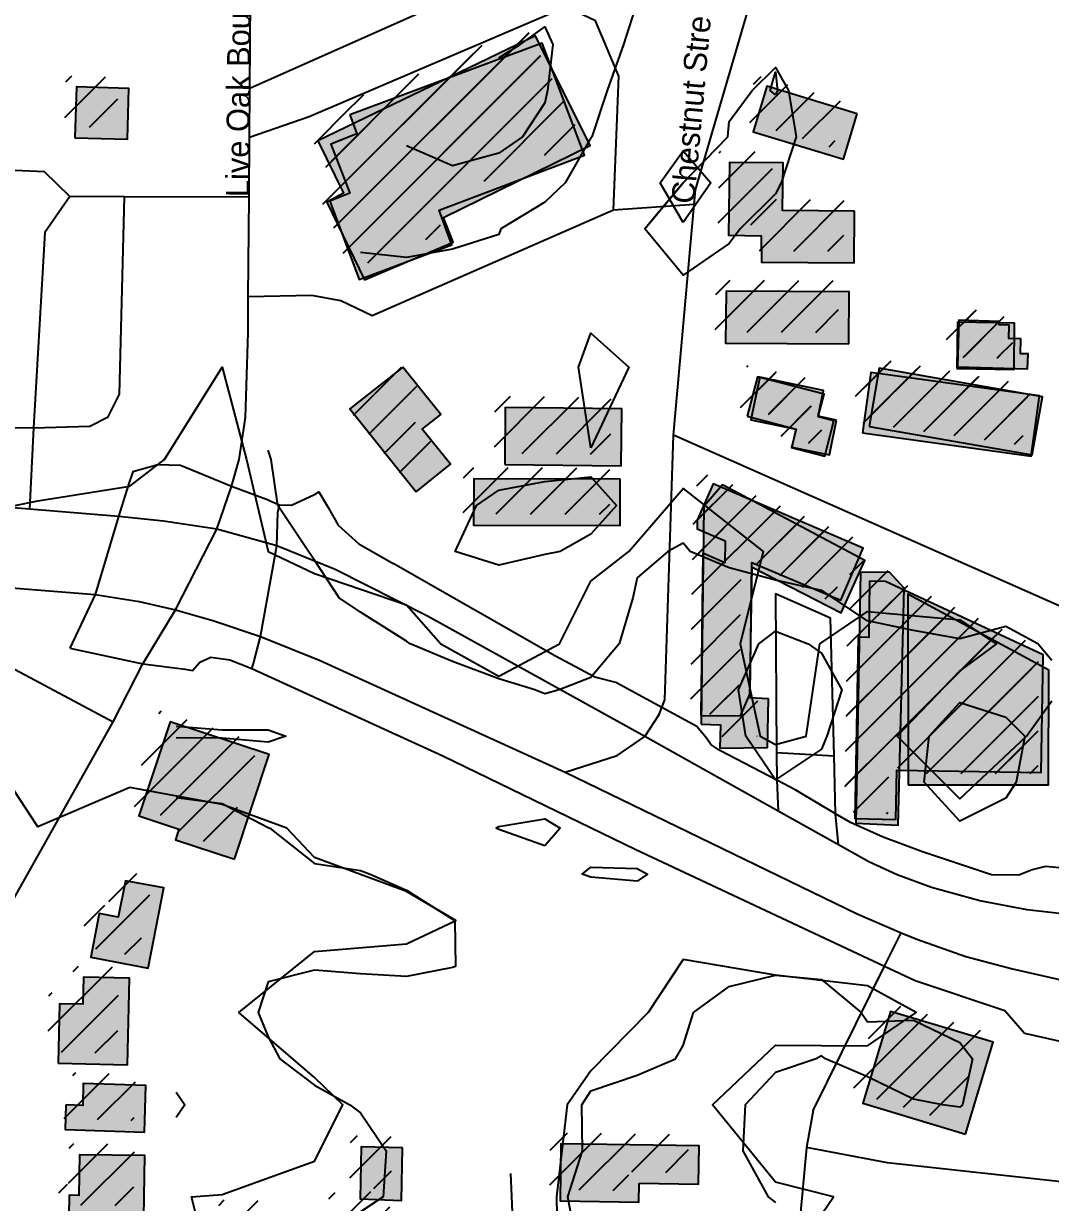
# Model space of a CAD drawing. Extents: x 6576311 to 6728256, y 2029764 to 2237541.
# Drawn here: x 6669052 to 6669720, y 2177302 to 2178069 of the extents above; entities that cross this region are included whole.
import ezdxf

# ---------------------------------------------------------------- set-up
doc = ezdxf.new("R2010")
doc.units = 21
for name, color, linetype in [('BUILDINGS', 9, 'Continuous'), ('CL_LOCAL', 4, 'Continuous'), ('CL_MAJOR', 2, 'Continuous'), ('CL_TRAIL', 6, 'Continuous'), ('CONTOUR_1FT', 251, 'Continuous'), ('CONTOUR_INDEX', 150, 'Continuous'), ('ROAD_LABELS', 3, 'Continuous')]:
    doc.layers.add(name, color=color, linetype=linetype)

msp = doc.modelspace()

# ---------------------------------------------------------------- hatches: boundary and pattern name
at = {"layer": 'BUILDINGS_HATCH'}
for points in [[(6669243.41, 2177992.57), (6669260.2, 2177958.48), (6669249.31, 2177952.72), (6669273.94, 2177902.09), (6669331.55, 2177926.66), (6669325.24, 2177942.69), (6669420.74, 2177989.67), (6669385.07, 2178061.02)], [(6669264.33, 2178009.52), (6669268.92, 2177997.16), (6669251.93, 2177990.53), (6669264.26, 2177958.53), (6669251.23, 2177953.38), (6669270.45, 2177902.47), (6669330.76, 2177924.94), (6669322.44, 2177947.49), (6669417.02, 2177983.21), (6669389.49, 2178056.3)], [(6669085.43, 2177994.57), (6669119.75, 2177993.62), (6669120.46, 2178026.77), (6669086.42, 2178027.72)], [(6669594.45, 2178010.17), (6669535.67, 2178028.14), (6669526.72, 2177998.6), (6669585.5, 2177980.64)], [(6669592.73, 2177946.8), (6669545.93, 2177947.33), (6669546.37, 2177978.29), (6669511.49, 2177978.51), (6669510.83, 2177931.16), (6669532.11, 2177930.88), (6669532.18, 2177913.76), (6669592.59, 2177913.29)], [(6669589.12, 2177860.46), (6669589.27, 2177894.34), (6669509.28, 2177894.73), (6669508.86, 2177860.86)], [(6669659.24, 2177844.37), (6669696.68, 2177843.8), (6669696.84, 2177874.03), (6669659.69, 2177874.6)], [(6669659.81, 2177845.54), (6669705.42, 2177844.23), (6669705.69, 2177853.92), (6669700.78, 2177854.05), (6669701.05, 2177863.77), (6669693.17, 2177864), (6669693.42, 2177872.7), (6669686.81, 2177872.89), (6669686.88, 2177875.15), (6669660.67, 2177875.88)], [(6669307.61, 2177764.23), (6669329.94, 2177782.17), (6669311.41, 2177805.04), (6669323.57, 2177814.56), (6669298.76, 2177845.41), (6669264.27, 2177818.32)], [(6669522.9, 2177813.39), (6669554.87, 2177805.03), (6669551.71, 2177793.04), (6669573.35, 2177787.41), (6669579.41, 2177810.35), (6669569.07, 2177813.03), (6669572.98, 2177827.8), (6669529.68, 2177839.13)], [(6669597.87, 2177802.59), (6669707.7, 2177787.39), (6669713.21, 2177826.75), (6669603.38, 2177841.95)], [(6669602.2, 2177806.8), (6669708.35, 2177788.23), (6669715.05, 2177826.14), (6669608.87, 2177844.7)], [(6669581.11, 2177810.9), (6669569.18, 2177813.4), (6669572.52, 2177830.17), (6669531.07, 2177838.73), (6669525.23, 2177811.03), (6669554.47, 2177804.96), (6669551.97, 2177793.3), (6669576.38, 2177788.3)], [(6669365.11, 2177781.95), (6669440.84, 2177781.18), (6669441.25, 2177818.33), (6669365.52, 2177819.1)], [(6669440.31, 2177772.43), (6669345.01, 2177772.76), (6669344.85, 2177742.53), (6669440.15, 2177742.2)], [(6669492.85, 2177618.59), (6669518.67, 2177618.34), (6669524.84, 2177632.93), (6669525.91, 2177718.16), (6669583.87, 2177693.64), (6669598.47, 2177727.57), (6669500.73, 2177769.41), (6669490.34, 2177745.69), (6669490.36, 2177740.23), (6669508.55, 2177732.29), (6669508.32, 2177718.09), (6669494.11, 2177724.22)], [(6669493.05, 2177613.1), (6669505.47, 2177612.67), (6669505.22, 2177597.49), (6669536.14, 2177597.72), (6669536.71, 2177629.59), (6669524.6, 2177630.05), (6669526.06, 2177715.25), (6669584.01, 2177685.37), (6669599.38, 2177719.63), (6669506.89, 2177768.74), (6669494.67, 2177754.74)], [(6669593.58, 2177548.58), (6669621.21, 2177547.27), (6669625.07, 2177701.42), (6669615.53, 2177711.94), (6669596.64, 2177711.68)], [(6669595.03, 2177669.65), (6669592.97, 2177551.63), (6669619.63, 2177551.02), (6669620.35, 2177583.07), (6669714.23, 2177581.64), (6669715.61, 2177658.13), (6669613.03, 2177705.78), (6669602.53, 2177706.1), (6669602.12, 2177669.31)], [(6669627.76, 2177573.45), (6669719, 2177573.43), (6669719.26, 2177648.17), (6669627.47, 2177697.61)], [(6669189.2, 2177525.18), (6669211.89, 2177593.38), (6669147.42, 2177614.6), (6669126.97, 2177553.33), (6669153.1, 2177544.7), (6669150.86, 2177537.77)], [(6669101.15, 2177489.85), (6669095.88, 2177461.42), (6669133.06, 2177454.29), (6669143.34, 2177506.42), (6669118.36, 2177511.05), (6669113.64, 2177487.35)], [(6669074.61, 2177392.5), (6669119.71, 2177391.23), (6669120.89, 2177447.69), (6669091.11, 2177448.29), (6669090.61, 2177430.81), (6669075.3, 2177431.11)], [(6669665.02, 2177346.16), (6669682.92, 2177405.97), (6669616.18, 2177426.08), (6669598.28, 2177366.28)], [(6669079.54, 2177365.2), (6669079.04, 2177349.18), (6669130.67, 2177347.57), (6669131.68, 2177377.8), (6669090.83, 2177379.09), (6669090.6, 2177364.88)], [(6669130.33, 2177292.21), (6669131.02, 2177332.27), (6669088.47, 2177332.83), (6669088.01, 2177306.24), (6669081.77, 2177306.58), (6669081.55, 2177292.73)], [(6669298.62, 2177337.34), (6669271.67, 2177337.96), (6669270.96, 2177304.09), (6669297.91, 2177303.11)], [(6669452.72, 2177314.32), (6669491.29, 2177313.75), (6669491.76, 2177338.52), (6669401.56, 2177339.96), (6669401.15, 2177302.81), (6669452.49, 2177301.93)]]:
    msp.add_hatch(color=251, dxfattribs=at).paths.add_polyline_path(points)
at = {"layer": 'BUILDINGS_SHADOW'}
h = msp.add_hatch(dxfattribs=at)
h.set_pattern_fill('ANSI31', scale=5)
h.paths.add_polyline_path([(6669236.66, 2177999.95), (6669253.45, 2177965.86), (6669242.56, 2177960.1), (6669267.19, 2177909.47), (6669324.8, 2177934.03), (6669318.49, 2177950.07), (6669413.99, 2177997.05), (6669378.32, 2178068.39)])
h = msp.add_hatch(dxfattribs=at)
h.set_pattern_fill('ANSI31', scale=5)
h.paths.add_polyline_path([(6669257.58, 2178016.9), (6669262.17, 2178004.54), (6669245.18, 2177997.91), (6669257.51, 2177965.91), (6669244.48, 2177960.76), (6669263.7, 2177909.85), (6669324.01, 2177932.32), (6669315.69, 2177954.87), (6669410.27, 2177990.59), (6669382.74, 2178063.68)])
h = msp.add_hatch(dxfattribs=at)
h.set_pattern_fill('ANSI31', scale=5)
h.paths.add_polyline_path([(6669078.68, 2178001.95), (6669113, 2178001), (6669113.71, 2178034.15), (6669079.68, 2178035.1)])
h = msp.add_hatch(dxfattribs=at)
h.set_pattern_fill('ANSI31', scale=5)
h.paths.add_polyline_path([(6669587.7, 2178017.55), (6669528.92, 2178035.52), (6669519.97, 2178005.98), (6669578.75, 2177988.02)])
h = msp.add_hatch(dxfattribs=at)
h.set_pattern_fill('ANSI31', scale=5)
h.paths.add_polyline_path([(6669585.98, 2177954.17), (6669539.18, 2177954.71), (6669539.62, 2177985.67), (6669504.74, 2177985.88), (6669504.08, 2177938.54), (6669525.36, 2177938.26), (6669525.43, 2177921.14), (6669585.84, 2177920.67)])
h = msp.add_hatch(dxfattribs=at)
h.set_pattern_fill('ANSI31', scale=5)
h.paths.add_polyline_path([(6669582.37, 2177867.84), (6669582.52, 2177901.71), (6669502.53, 2177902.11), (6669502.11, 2177868.24)])
h = msp.add_hatch(dxfattribs=at)
h.set_pattern_fill('ANSI31', scale=5)
h.paths.add_polyline_path([(6669652.5, 2177851.75), (6669689.94, 2177851.18), (6669690.09, 2177881.41), (6669652.94, 2177881.98)])
h = msp.add_hatch(dxfattribs=at)
h.set_pattern_fill('ANSI31', scale=5)
h.paths.add_polyline_path([(6669653.06, 2177852.92), (6669698.67, 2177851.61), (6669698.94, 2177861.3), (6669694.03, 2177861.43), (6669694.3, 2177871.15), (6669686.42, 2177871.37), (6669686.67, 2177880.08), (6669680.06, 2177880.27), (6669680.13, 2177882.53), (6669653.92, 2177883.26)])
h = msp.add_hatch(dxfattribs=at)
h.set_pattern_fill('ANSI31', scale=5)
h.paths.add_polyline_path([(6669300.86, 2177771.61), (6669323.19, 2177789.55), (6669304.66, 2177812.42), (6669316.82, 2177821.94), (6669292.01, 2177852.79), (6669257.53, 2177825.69)])
h = msp.add_hatch(dxfattribs=at)
h.set_pattern_fill('ANSI31', scale=5)
h.paths.add_polyline_path([(6669591.13, 2177809.97), (6669700.95, 2177794.77), (6669706.46, 2177834.13), (6669596.63, 2177849.33)])
h = msp.add_hatch(dxfattribs=at)
h.set_pattern_fill('ANSI31', scale=5)
h.paths.add_polyline_path([(6669595.45, 2177814.18), (6669701.6, 2177795.61), (6669708.3, 2177833.52), (6669602.12, 2177852.08)])
h = msp.add_hatch(dxfattribs=at)
h.set_pattern_fill('ANSI31', scale=5)
h.paths.add_polyline_path([(6669516.15, 2177820.77), (6669548.12, 2177812.41), (6669544.96, 2177800.42), (6669566.6, 2177794.79), (6669572.66, 2177817.72), (6669562.32, 2177820.41), (6669566.23, 2177835.18), (6669522.93, 2177846.51)])
h = msp.add_hatch(dxfattribs=at)
h.set_pattern_fill('ANSI31', scale=5)
h.paths.add_polyline_path([(6669574.36, 2177818.28), (6669562.43, 2177820.78), (6669565.77, 2177837.54), (6669524.32, 2177846.11), (6669518.48, 2177818.41), (6669547.72, 2177812.34), (6669545.22, 2177800.67), (6669569.63, 2177795.68)])
h = msp.add_hatch(dxfattribs=at)
h.set_pattern_fill('ANSI31', scale=5)
h.paths.add_polyline_path([(6669358.36, 2177789.33), (6669434.09, 2177788.55), (6669434.5, 2177825.71), (6669358.77, 2177826.48)])
h = msp.add_hatch(dxfattribs=at)
h.set_pattern_fill('ANSI31', scale=5)
h.paths.add_polyline_path([(6669433.56, 2177779.81), (6669338.26, 2177780.14), (6669338.11, 2177749.91), (6669433.4, 2177749.58)])
h = msp.add_hatch(dxfattribs=at)
h.set_pattern_fill('ANSI31', scale=5)
h.paths.add_polyline_path([(6669486.11, 2177625.97), (6669511.92, 2177625.72), (6669518.09, 2177640.31), (6669519.16, 2177725.54), (6669577.12, 2177701.02), (6669591.72, 2177734.95), (6669493.98, 2177776.79), (6669483.59, 2177753.07), (6669483.61, 2177747.61), (6669501.8, 2177739.67), (6669501.57, 2177725.47), (6669487.37, 2177731.6)])
h = msp.add_hatch(dxfattribs=at)
h.set_pattern_fill('ANSI31', scale=5)
h.paths.add_polyline_path([(6669486.3, 2177620.47), (6669498.72, 2177620.05), (6669498.47, 2177604.86), (6669529.39, 2177605.1), (6669529.96, 2177636.97), (6669517.85, 2177637.43), (6669519.31, 2177722.63), (6669577.27, 2177692.75), (6669592.64, 2177727.01), (6669500.14, 2177776.12), (6669487.92, 2177762.12)])
h = msp.add_hatch(dxfattribs=at)
h.set_pattern_fill('ANSI31', scale=5)
h.paths.add_polyline_path([(6669586.83, 2177555.96), (6669614.46, 2177554.65), (6669618.32, 2177708.8), (6669608.78, 2177719.32), (6669589.89, 2177719.06)])
h = msp.add_hatch(dxfattribs=at)
h.set_pattern_fill('ANSI31', scale=5)
h.paths.add_polyline_path([(6669588.28, 2177677.02), (6669586.22, 2177559.01), (6669612.88, 2177558.4), (6669613.6, 2177590.45), (6669707.48, 2177589.02), (6669708.87, 2177665.51), (6669606.28, 2177713.16), (6669595.78, 2177713.48), (6669595.37, 2177676.69)])
h = msp.add_hatch(dxfattribs=at)
h.set_pattern_fill('ANSI31', scale=5)
h.paths.add_polyline_path([(6669621.01, 2177580.83), (6669712.26, 2177580.81), (6669712.51, 2177655.55), (6669620.72, 2177704.99)])
h = msp.add_hatch(dxfattribs=at)
h.set_pattern_fill('ANSI31', scale=5)
h.paths.add_polyline_path([(6669182.45, 2177532.56), (6669205.14, 2177600.76), (6669140.67, 2177621.98), (6669120.22, 2177560.71), (6669146.35, 2177552.08), (6669144.11, 2177545.15)])
h = msp.add_hatch(dxfattribs=at)
h.set_pattern_fill('ANSI31', scale=5)
h.paths.add_polyline_path([(6669094.4, 2177497.23), (6669089.13, 2177468.8), (6669126.31, 2177461.67), (6669136.59, 2177513.79), (6669111.61, 2177518.43), (6669106.89, 2177494.73)])
h = msp.add_hatch(dxfattribs=at)
h.set_pattern_fill('ANSI31', scale=5)
h.paths.add_polyline_path([(6669067.86, 2177399.88), (6669112.96, 2177398.61), (6669114.14, 2177455.06), (6669084.36, 2177455.67), (6669083.86, 2177438.18), (6669068.55, 2177438.49)])
h = msp.add_hatch(dxfattribs=at)
h.set_pattern_fill('ANSI31', scale=5)
h.paths.add_polyline_path([(6669658.27, 2177353.54), (6669676.17, 2177413.34), (6669609.44, 2177433.46), (6669591.53, 2177373.66)])
h = msp.add_hatch(dxfattribs=at)
h.set_pattern_fill('ANSI31', scale=5)
h.paths.add_polyline_path([(6669072.79, 2177372.58), (6669072.29, 2177356.55), (6669123.92, 2177354.95), (6669124.93, 2177385.18), (6669084.08, 2177386.47), (6669083.86, 2177372.26)])
h = msp.add_hatch(dxfattribs=at)
h.set_pattern_fill('ANSI31', scale=5)
h.paths.add_polyline_path([(6669291.87, 2177344.72), (6669264.92, 2177345.34), (6669264.21, 2177311.47), (6669291.16, 2177310.49)])
h = msp.add_hatch(dxfattribs=at)
h.set_pattern_fill('ANSI31', scale=5)
h.paths.add_polyline_path([(6669445.97, 2177321.69), (6669484.54, 2177321.13), (6669485.01, 2177345.89), (6669394.81, 2177347.34), (6669394.4, 2177310.19), (6669445.74, 2177309.31)])
h = msp.add_hatch(dxfattribs=at)
h.set_pattern_fill('ANSI31', scale=5)
h.paths.add_polyline_path([(6669123.58, 2177299.59), (6669124.27, 2177339.65), (6669081.72, 2177340.2), (6669081.26, 2177313.62), (6669075.02, 2177313.95), (6669074.8, 2177300.11)])
h = msp.add_hatch(dxfattribs=at)
h.set_pattern_fill('ANSI31', scale=5)
h.paths.add_polyline_path([(6669211.96, 2177258.44), (6669212.91, 2177302.87), (6669179.16, 2177303.46), (6669178.21, 2177259.39)])
h = msp.add_hatch(dxfattribs=at)
h.set_pattern_fill('ANSI31', scale=5)
h.paths.add_polyline_path([(6669250.61, 2177308.13), (6669251.36, 2177264.43), (6669291.06, 2177265.32), (6669290.36, 2177298.83), (6669281.28, 2177298.79), (6669280.95, 2177308.99)])

# ---------------------------------------------------------------- linework, layer by layer
at = {"layer": 'BUILDINGS'}
for points in [[(6669243.41, 2177992.57), (6669260.2, 2177958.48), (6669249.31, 2177952.72), (6669273.94, 2177902.09), (6669331.55, 2177926.66), (6669325.24, 2177942.69), (6669420.74, 2177989.67), (6669385.07, 2178061.02), (6669243.41, 2177992.57)], [(6669264.33, 2178009.52), (6669268.92, 2177997.16), (6669251.93, 2177990.53), (6669264.26, 2177958.53), (6669251.23, 2177953.38), (6669270.45, 2177902.47), (6669330.76, 2177924.94), (6669322.44, 2177947.49), (6669417.02, 2177983.21), (6669389.49, 2178056.3), (6669264.33, 2178009.52)], [(6669085.43, 2177994.57), (6669119.75, 2177993.62), (6669120.46, 2178026.77), (6669086.42, 2178027.72), (6669085.43, 2177994.57)], [(6669594.45, 2178010.17), (6669535.67, 2178028.14), (6669526.72, 2177998.6), (6669585.5, 2177980.64), (6669594.45, 2178010.17)], [(6669592.73, 2177946.8), (6669545.93, 2177947.33), (6669546.37, 2177978.29), (6669511.49, 2177978.51), (6669510.83, 2177931.16), (6669532.11, 2177930.88), (6669532.18, 2177913.76), (6669592.59, 2177913.29), (6669592.73, 2177946.8)], [(6669589.12, 2177860.46), (6669589.27, 2177894.34), (6669509.28, 2177894.73), (6669508.86, 2177860.86), (6669589.12, 2177860.46)], [(6669659.24, 2177844.37), (6669696.68, 2177843.8), (6669696.84, 2177874.03), (6669659.69, 2177874.6), (6669659.24, 2177844.37)], [(6669659.81, 2177845.54), (6669705.42, 2177844.23), (6669705.69, 2177853.92), (6669700.78, 2177854.05), (6669701.05, 2177863.77), (6669693.17, 2177864), (6669693.42, 2177872.7), (6669686.81, 2177872.89), (6669686.88, 2177875.15), (6669660.67, 2177875.88), (6669659.81, 2177845.54)], [(6669307.61, 2177764.23), (6669329.94, 2177782.17), (6669311.41, 2177805.04), (6669323.57, 2177814.56), (6669298.76, 2177845.41), (6669264.27, 2177818.32), (6669307.61, 2177764.23)], [(6669522.9, 2177813.39), (6669554.87, 2177805.03), (6669551.71, 2177793.04), (6669573.35, 2177787.41), (6669579.41, 2177810.35), (6669569.07, 2177813.03), (6669572.98, 2177827.8), (6669529.68, 2177839.13), (6669522.9, 2177813.39)], [(6669597.87, 2177802.59), (6669707.7, 2177787.39), (6669713.21, 2177826.75), (6669603.38, 2177841.95), (6669597.87, 2177802.59)], [(6669602.2, 2177806.8), (6669708.35, 2177788.23), (6669715.05, 2177826.14), (6669608.87, 2177844.7), (6669602.2, 2177806.8)], [(6669581.11, 2177810.9), (6669569.18, 2177813.4), (6669572.52, 2177830.17), (6669531.07, 2177838.73), (6669525.23, 2177811.03), (6669554.47, 2177804.96), (6669551.97, 2177793.3), (6669576.38, 2177788.3), (6669581.11, 2177810.9)], [(6669365.11, 2177781.95), (6669440.84, 2177781.18), (6669441.25, 2177818.33), (6669365.52, 2177819.1), (6669365.11, 2177781.95)], [(6669440.31, 2177772.43), (6669345.01, 2177772.76), (6669344.85, 2177742.53), (6669440.15, 2177742.2), (6669440.31, 2177772.43)], [(6669492.85, 2177618.59), (6669518.67, 2177618.34), (6669524.84, 2177632.93), (6669525.91, 2177718.16), (6669583.87, 2177693.64), (6669598.47, 2177727.57), (6669500.73, 2177769.41), (6669490.34, 2177745.69), (6669490.36, 2177740.23), (6669508.55, 2177732.29), (6669508.32, 2177718.09), (6669494.11, 2177724.22), (6669492.85, 2177618.59)], [(6669493.05, 2177613.1), (6669505.47, 2177612.67), (6669505.22, 2177597.49), (6669536.14, 2177597.72), (6669536.71, 2177629.59), (6669524.6, 2177630.05), (6669526.06, 2177715.25), (6669584.01, 2177685.37), (6669599.38, 2177719.63), (6669506.89, 2177768.74), (6669494.67, 2177754.74), (6669493.05, 2177613.1)], [(6669593.58, 2177548.58), (6669621.21, 2177547.27), (6669625.07, 2177701.42), (6669615.53, 2177711.94), (6669596.64, 2177711.68), (6669593.58, 2177548.58)], [(6669595.03, 2177669.65), (6669592.97, 2177551.63), (6669619.63, 2177551.02), (6669620.35, 2177583.07), (6669714.23, 2177581.64), (6669715.61, 2177658.13), (6669613.03, 2177705.78), (6669602.53, 2177706.1), (6669602.12, 2177669.31), (6669595.03, 2177669.65)], [(6669627.76, 2177573.45), (6669719, 2177573.43), (6669719.26, 2177648.17), (6669627.47, 2177697.61), (6669627.76, 2177573.45)], [(6669189.2, 2177525.18), (6669211.89, 2177593.38), (6669147.42, 2177614.6), (6669126.97, 2177553.33), (6669153.1, 2177544.7), (6669150.86, 2177537.77), (6669189.2, 2177525.18)], [(6669101.15, 2177489.85), (6669095.88, 2177461.42), (6669133.06, 2177454.29), (6669143.34, 2177506.42), (6669118.36, 2177511.05), (6669113.64, 2177487.35), (6669101.15, 2177489.85)], [(6669074.61, 2177392.5), (6669119.71, 2177391.23), (6669120.89, 2177447.69), (6669091.11, 2177448.29), (6669090.61, 2177430.81), (6669075.3, 2177431.11), (6669074.61, 2177392.5)], [(6669665.02, 2177346.16), (6669682.92, 2177405.97), (6669616.18, 2177426.08), (6669598.28, 2177366.28), (6669665.02, 2177346.16)], [(6669079.54, 2177365.2), (6669079.04, 2177349.18), (6669130.67, 2177347.57), (6669131.68, 2177377.8), (6669090.83, 2177379.09), (6669090.6, 2177364.88), (6669079.54, 2177365.2)], [(6669130.33, 2177292.21), (6669131.02, 2177332.27), (6669088.47, 2177332.83), (6669088.01, 2177306.24), (6669081.77, 2177306.58), (6669081.55, 2177292.73), (6669130.33, 2177292.21)], [(6669298.62, 2177337.34), (6669271.67, 2177337.96), (6669270.96, 2177304.09), (6669297.91, 2177303.11), (6669298.62, 2177337.34)], [(6669452.72, 2177314.32), (6669491.29, 2177313.75), (6669491.76, 2177338.52), (6669401.56, 2177339.96), (6669401.15, 2177302.81), (6669452.49, 2177301.93), (6669452.72, 2177314.32)]]:
    msp.add_lwpolyline(points, close=True, dxfattribs=at)
at = {"layer": 'CL_LOCAL'}
for points in [[(6669456.21, 2177605.04), (6669465.71, 2177619.28), (6669467.42, 2177623.88), (6669469.24, 2177628.8), (6669474.96, 2177801.17), (6669488.43, 2177951.2), (6669489.3, 2177960.79), (6669585.46, 2178289.41), (6669600.98, 2178360.35), (6669551.12, 2178543.52)], [(6669199.31, 2178027.02), (6669351.98, 2178095.11), (6669361.07, 2178116.57), (6669388.04, 2178214.18), (6669357.7, 2178231.46)], [(6669400.35, 2178077.72), (6669237.93, 2178008.25), (6669199.07, 2177994.9)], [(6669435.95, 2177947.6), (6669439.41, 2178034.73), (6669424.26, 2178070.69), (6669412.64, 2178076.06), (6669400.35, 2178077.72)], [(6669082.07, 2177956.32), (6669065.72, 2177972.57), (6669036.42, 2177973.68), (6669021.4, 2177970.38), (6669012.08, 2177961.42), (6669006.05, 2177945.58), (6669003.79, 2177806.59), (6669001.22, 2177757.56)], [(6669198.78, 2177955.97), (6669117.64, 2177956.21), (6669082.07, 2177956.32), (6669065.83, 2177933.01), (6669058.45, 2177805.84), (6669055.83, 2177753.02)], [(6669058.45, 2177805.84), (6669095.03, 2177806.9), (6669107.09, 2177813), (6669114.54, 2177827.71), (6669117.64, 2177956.21)], [(6669488.43, 2177951.2), (6669435.95, 2177947.6), (6669278.77, 2177878.69), (6669258.37, 2177888.58), (6669239.69, 2177891.93), (6669198.28, 2177891.21)], [(6669003.79, 2177806.59), (6669058.45, 2177805.84)], [(6670085.13, 2177659.87), (6670049.19, 2177661.68), (6670047.26, 2177661.75), (6669765.68, 2177676.52), (6669756.32, 2177676.51), (6669474.96, 2177801.17)], [(6669035.99, 2177702.49), (6669033.73, 2177672.44), (6669043.36, 2177650.41), (6669110.24, 2177614.56)], [(6669582.29, 2177534.47), (6669580.48, 2177554.64), (6669579.47, 2177592.37), (6669577.14, 2177681.95), (6669541.28, 2177697.9), (6669542.08, 2177594.62), (6669542.21, 2177576.48), (6669542.98, 2177556.49)], [(6669104.38, 2175597.75), (6669093.96, 2175776.93), (6669069.68, 2176356.64), (6669068.33, 2176388.11), (6669067.58, 2176424.85), (6669059.85, 2176802.94), (6669041.87, 2177209.31), (6669036.74, 2177269.93), (6669025.03, 2177419.42), (6669029.81, 2177457.61), (6669044.03, 2177496.28), (6669110.24, 2177614.56), (6669129.54, 2177652.19), (6669150.98, 2177687.49)], [(6669404.49, 2177581.8), (6669438.28, 2177592.69), (6669456.21, 2177605.04)], [(6669542.08, 2177594.62), (6669579.47, 2177592.37)], [(6669565.94, 2177361.63), (6669612.37, 2177455.46), (6669623.17, 2177477.32)], [(6669565.94, 2177361.63), (6669561.62, 2177337.61), (6669557.6, 2177295.23), (6669675.51, 2177266.59)], [(6669733.22, 2177314.54), (6669614.16, 2177327.52), (6669561.62, 2177337.61)], [(6669444.15, 2175591.48), (6669437.79, 2175756.19), (6669399.06, 2176348.99), (6669397.16, 2176378.3), (6669395.24, 2176408.01), (6669392.1, 2176792.81), (6669373.82, 2177210.22), (6669369.05, 2177320.52)]]:
    msp.add_lwpolyline(points, dxfattribs=at)
at = {"layer": 'CL_MAJOR'}
for points in [[(6669150.98, 2177687.49), (6669177.79, 2177739.83), (6669187.43, 2177767.73), (6669192.29, 2177785.2), (6669196.37, 2177812.5), (6669198.1, 2177867.94), (6669198.28, 2177891.21), (6669198.78, 2177955.97), (6669199.07, 2177994.9), (6669199.31, 2178027.02), (6669200.4, 2178172.75), (6669200.82, 2178222.06), (6669202.08, 2178396.16), (6669205.67, 2178554.02)], [(6669177.79, 2177739.83), (6669143.02, 2177745.22), (6669113.74, 2177748.16), (6669055.83, 2177753.02), (6669001.22, 2177757.56), (6668829.51, 2177771.93), (6668681.3, 2177784.35), (6668542.79, 2177795.03), (6668496.12, 2177798.62), (6668434.1, 2177803.39), (6668359.64, 2177807.63)], [(6667209.39, 2177794.41), (6667360.89, 2177790.01), (6667463.4, 2177787), (6667545.92, 2177784.58), (6667801.69, 2177777.11), (6667837.82, 2177776.16), (6667878.61, 2177775.6), (6667915.42, 2177775.53), (6668007.83, 2177774.06), (6668040.74, 2177772.85), (6668081.41, 2177771.38), (6668115.68, 2177769.88), (6668154.71, 2177768.15), (6668163.82, 2177767.64), (6668220.19, 2177764.41), (6668282.34, 2177760.88), (6668362.2, 2177756.33), (6668451.85, 2177749.56), (6668680.67, 2177731.35), (6669035.99, 2177702.49), (6669098.64, 2177697.4), (6669127.27, 2177692.86), (6669150.98, 2177687.49)], [(6670068.87, 2177481.85), (6670052.83, 2177478.17), (6670027.46, 2177473.99), (6669998.45, 2177472.99), (6669947.22, 2177475.36), (6669741.23, 2177488.12), (6669705.08, 2177492.19), (6669674.42, 2177498), (6669642.88, 2177506.61), (6669620.58, 2177514.97), (6669602.14, 2177523.37), (6669582.29, 2177534.47), (6669542.98, 2177556.49), (6669456.21, 2177605.04), (6669314.98, 2177683.26), (6669254.76, 2177713.75), (6669216.8, 2177729.03), (6669177.79, 2177739.83)], [(6669150.98, 2177687.49), (6669175.23, 2177680.57), (6669206.1, 2177670.13), (6669245.11, 2177654.38), (6669404.49, 2177581.8), (6669594.59, 2177489.54), (6669623.17, 2177477.32), (6669633.29, 2177472.99), (6669665.3, 2177461.76), (6669695.57, 2177453.73), (6669728.9, 2177446.15), (6669775.86, 2177440.59), (6669945.2, 2177430.23), (6669987.97, 2177428.62), (6670010.44, 2177428.72), (6670037.21, 2177429.74), (6670071.2, 2177433.6), (6670106.44, 2177443.95)]]:
    msp.add_lwpolyline(points, dxfattribs=at)
at = {"layer": 'CL_TRAIL'}
for points in [[(6669154.19, 2177781.25), (6669139.35, 2177781.74), (6669123.15, 2177777.23), (6669120.37, 2177768.88)], [(6669211.91, 2177758.51), (6669187.43, 2177767.73), (6669154.19, 2177781.25)], [(6669120.37, 2177768.88), (6669113.74, 2177748.16), (6669098.64, 2177697.4), (6669082.22, 2177662.51)], [(6669226.31, 2177755.44), (6669241.39, 2177762.53)], [(6669241.39, 2177762.53), (6669244.11, 2177764.11), (6669250.33, 2177753.97), (6669256.85, 2177742.53), (6669270.29, 2177730.28), (6669292.49, 2177717.48)], [(6669211.91, 2177758.51), (6669218.53, 2177755.85), (6669226.31, 2177755.44)], [(6669217.56, 2177750.67), (6669218.53, 2177755.85)], [(6669201.58, 2177652.49), (6669206.1, 2177670.13), (6669216.8, 2177729.03), (6669217.56, 2177750.67)], [(6669437.4, 2177640.14), (6669423.77, 2177643.65), (6669398.25, 2177657.24), (6669292.49, 2177717.48)], [(6669082.22, 2177662.51), (6669129.54, 2177652.19), (6669157.26, 2177648.91)], [(6669157.26, 2177648.91), (6669162.03, 2177647.88), (6669166.63, 2177653.32), (6669173.79, 2177656.67), (6669186.31, 2177654.86), (6669200.57, 2177649.17), (6669201.58, 2177652.49)], [(6669200.57, 2177649.17), (6669324.75, 2177592.4), (6669450.56, 2177531.34), (6669612.37, 2177455.46), (6669632.24, 2177446.14), (6669690.61, 2177426.58), (6669703.46, 2177412.02)], [(6669490.05, 2177611.59), (6669467.42, 2177623.88), (6669437.4, 2177640.14)], [(6669717.07, 2177520.29), (6669708.4, 2177518.32), (6669699.74, 2177514.64), (6669681.84, 2177514.86), (6669637.02, 2177530), (6669611.46, 2177539.37), (6669590.06, 2177548.93), (6669580.48, 2177554.64), (6669554.58, 2177570.05), (6669542.21, 2177576.48), (6669505.2, 2177595.77), (6669499.34, 2177599.86), (6669496.35, 2177604), (6669490.05, 2177611.59)], [(6669769.42, 2177515.52), (6669744.28, 2177517.82), (6669717.07, 2177520.29)], [(6669703.46, 2177412.02), (6669730.23, 2177405.84), (6669755.86, 2177399.97)]]:
    msp.add_lwpolyline(points, dxfattribs=at)
at = {"layer": 'CONTOUR_1FT'}
for points, elevation in [([(6669421.24, 2178128.64), (6669441.24, 2178115.31), (6669451.24, 2178091.31), (6669453.01, 2178085.31), (6669451.24, 2178083.09), (6669442.52, 2178055.31), (6669431.74, 2178025.31), (6669421.91, 2177995.31), (6669421.24, 2177994.52), (6669404.42, 2177965.31), (6669391.24, 2177952.7), (6669362.67, 2177935.31), (6669361.24, 2177931.78), (6669331.24, 2177922.14), (6669301.24, 2177916.71), (6669271.24, 2177920.04)], 61), ([(6669361.24, 2178046.56), (6669375.24, 2178055.31), (6669391.24, 2178066.74), (6669396.35, 2178055.31), (6669393.03, 2178025.31), (6669391.24, 2178017.41), (6669376.76, 2177995.31), (6669361.24, 2177984.59), (6669331.24, 2177976.31), (6669301.24, 2177989.31)], 62), ([(6669481.24, 2177965.31), (6669456.24, 2177935.31), (6669481.24, 2177965.31), (6669510.24, 2177995.31), (6669511.24, 2178005.31), (6669526.24, 2178025.31), (6669541.24, 2178040.31), (6669549.81, 2178025.31), (6669554.74, 2177995.31), (6669544.99, 2177965.31), (6669541.24, 2177958.17), (6669518.38, 2177935.31), (6669511.24, 2177925.93), (6669481.24, 2177905.31), (6669456.24, 2177935.31)], 60), ([(6669721.24, 2177654.4), (6669712.01, 2177665.31), (6669691.24, 2177676.56), (6669661.24, 2177668.52), (6669631.24, 2177673.88), (6669601.24, 2177680.31), (6669578.74, 2177695.31), (6669571.24, 2177700.05), (6669541.24, 2177706.78), (6669511.24, 2177714.66), (6669485.86, 2177725.31), (6669481.24, 2177730.76), (6669471.24, 2177725.31), (6669451.24, 2177708.17), (6669448.59, 2177695.31), (6669439.61, 2177665.31), (6669421.24, 2177643.36), (6669400.62, 2177635.31), (6669391.24, 2177632.77), (6669384.72, 2177635.31), (6669361.24, 2177642.61), (6669331.24, 2177653.81), (6669303.64, 2177665.31), (6669301.24, 2177666.93), (6669271.24, 2177685.88), (6669257.49, 2177695.31), (6669241.24, 2177719.68), (6669237.33, 2177725.31), (6669217.56, 2177755.31), (6669213.12, 2177785.31), (6669211.24, 2177791.31)], 60), ([(6669401.24, 2177725.31), (6669391.24, 2177723.47), (6669361.24, 2177716.52), (6669332.91, 2177725.31), (6669346.8, 2177755.31), (6669361.24, 2177765.31), (6669391.24, 2177770.86), (6669421.24, 2177774.06), (6669437.91, 2177755.31), (6669421.24, 2177736.56), (6669401.24, 2177725.31)], 60), ([(6669571.24, 2177596.74), (6669541.24, 2177576.89), (6669521.96, 2177605.31), (6669517.24, 2177635.31), (6669530.53, 2177665.31), (6669541.24, 2177673.64), (6669562.67, 2177665.31), (6669571.24, 2177659.31), (6669584.58, 2177635.31), (6669574.77, 2177605.31), (6669571.24, 2177596.74)], 60), ([(6669691.24, 2177564.81), (6669661.24, 2177549.81), (6669638.06, 2177575.31), (6669641.24, 2177605.31), (6669661.24, 2177627.13), (6669691.24, 2177617.58), (6669703.51, 2177605.31), (6669698.02, 2177575.31), (6669691.24, 2177564.81)], 60), ([(6669151.24, 2177611.74), (6669181.24, 2177609.4), (6669211.24, 2177609.36), (6669222.78, 2177605.31), (6669211.24, 2177601.36), (6669181.24, 2177603.97), (6669151.24, 2177604.08)], 59), ([(6669151.24, 2177565.31), (6669181.24, 2177561.28), (6669211.24, 2177545.75), (6669212.21, 2177545.31), (6669241.24, 2177522.23), (6669271.24, 2177517.71), (6669277.56, 2177515.31), (6669301.24, 2177505.08), (6669331.24, 2177486.08), (6669332.61, 2177485.31), (6669333.01, 2177455.31), (6669331.24, 2177454.58), (6669301.24, 2177448.75), (6669271.24, 2177450.47), (6669241.24, 2177452.94), (6669211.24, 2177445.31), (6669204.58, 2177425.31), (6669211.24, 2177409.52), (6669218.74, 2177395.31), (6669241.24, 2177378.07), (6669264.32, 2177365.31), (6669271.24, 2177360.17), (6669287.97, 2177335.31), (6669285.95, 2177305.31), (6669271.24, 2177295.69)], 60), ([(6669391.24, 2177533.88), (6669361.24, 2177544.56), (6669359.66, 2177545.31), (6669361.24, 2177546.34), (6669391.24, 2177551.46), (6669401.24, 2177545.31), (6669391.24, 2177533.88)], 59), ([(6669451.24, 2177510.9), (6669421.24, 2177513.43), (6669415.62, 2177515.31), (6669421.24, 2177520.05), (6669451.24, 2177519.15), (6669458.06, 2177515.31), (6669451.24, 2177510.9)], 59), ([(6669411.8, 2177275.31), (6669406.24, 2177305.31), (6669415.72, 2177335.31), (6669415.24, 2177365.31), (6669421.24, 2177374.44), (6669451.24, 2177384.59), (6669476.24, 2177395.31), (6669481.24, 2177403.88), (6669488.06, 2177425.31), (6669511.24, 2177442.31), (6669541.24, 2177449.59), (6669571.24, 2177446.94), (6669597.08, 2177425.31), (6669601.24, 2177419.31), (6669631.24, 2177420.42), (6669661.24, 2177405.93), (6669669.47, 2177395.31), (6669663.04, 2177365.31), (6669661.24, 2177363.83), (6669649.99, 2177365.31), (6669631.24, 2177368.97), (6669601.24, 2177383.54), (6669573.97, 2177395.31), (6669571.24, 2177397.13), (6669567.91, 2177395.31), (6669541.24, 2177386.42), (6669521.59, 2177365.31), (6669519.99, 2177335.31), (6669536.63, 2177305.31), (6669541.24, 2177301.67)], 60), ([(6669151.24, 2177373.49), (6669156.87, 2177365.31), (6669151.24, 2177357.13)], 61)]:
    msp.add_lwpolyline(points, dxfattribs=dict(at, elevation=elevation))
at = {"layer": 'CONTOUR_INDEX', "elevation": 60}
for points in [[(6669541.24, 2178022.58), (6669537.91, 2178025.31), (6669541.24, 2178037.31), (6669542.64, 2178025.31), (6669541.24, 2178022.58)], [(6669481.24, 2177939.59), (6669466.24, 2177965.31), (6669481.24, 2177986.08), (6669499.24, 2177965.31), (6669481.24, 2177939.59)], [(6669421.24, 2177792.81), (6669413.16, 2177845.31), (6669421.24, 2177867.41), (6669445.95, 2177845.31), (6669421.24, 2177792.81)], [(6669001.24, 2177746.2), (6669061.24, 2177758.35), (6669121.24, 2177767.89), (6669143.74, 2177785.31), (6669181.24, 2177845.31), (6669197.03, 2177785.31), (6669211.24, 2177725.31), (6669241.24, 2177711.07), (6669301.24, 2177690.69), (6669323.61, 2177665.31), (6669361.24, 2177644.17), (6669400.88, 2177665.31), (6669421.24, 2177706.02), (6669445.79, 2177725.31), (6669481.24, 2177766.36), (6669533.24, 2177725.31), (6669518.3, 2177665.31), (6669531.45, 2177605.31), (6669541.24, 2177599.73), (6669561.24, 2177605.31), (6669570.13, 2177665.31), (6669601.24, 2177686.31), (6669661.24, 2177680.86), (6669685.24, 2177665.31), (6669661.24, 2177647.81), (6669620.44, 2177605.31), (6669661.24, 2177564.51), (6669704.65, 2177605.31), (6669721.24, 2177628.25)], [(6669176.44, 2177245.31), (6669161.24, 2177305.31), (6669181.24, 2177306.91), (6669241.24, 2177328.72), (6669259.76, 2177365.31), (6669241.24, 2177383.17), (6669192.08, 2177425.31), (6669241.24, 2177465.08), (6669301.24, 2177469.99), (6669333.24, 2177485.31), (6669301.24, 2177504.01), (6669241.24, 2177526.22), (6669223.37, 2177545.31), (6669181.24, 2177560.66), (6669121.24, 2177571.83), (6669061.24, 2177546.17), (6669022.55, 2177605.31)], [(6669541.24, 2177249.92), (6669579.14, 2177305.31), (6669541.24, 2177315.04), (6669500.36, 2177365.31), (6669541.24, 2177404.06), (6669601.24, 2177403.77), (6669632.94, 2177425.31), (6669601.24, 2177442.63), (6669541.24, 2177449.59), (6669481.24, 2177459.85), (6669458.44, 2177425.31), (6669421.24, 2177387.35), (6669405.81, 2177365.31), (6669398.9, 2177305.31), (6669399.9, 2177245.31)]]:
    msp.add_lwpolyline(points, dxfattribs=at)

# ---------------------------------------------------------------- texts
at = {"layer": 'ROAD_LABELS'}
for s, rotation, p in [('Live Oak Boulevard', 89.5652, (6669198.78, 2177955.97)), ('Chestnut Street', 84.8679, (6669488.43, 2177951.2))]:
    msp.add_text(s, height=15, rotation=rotation, dxfattribs=at).set_placement(p)

doc.saveas('drawing.dxf')
